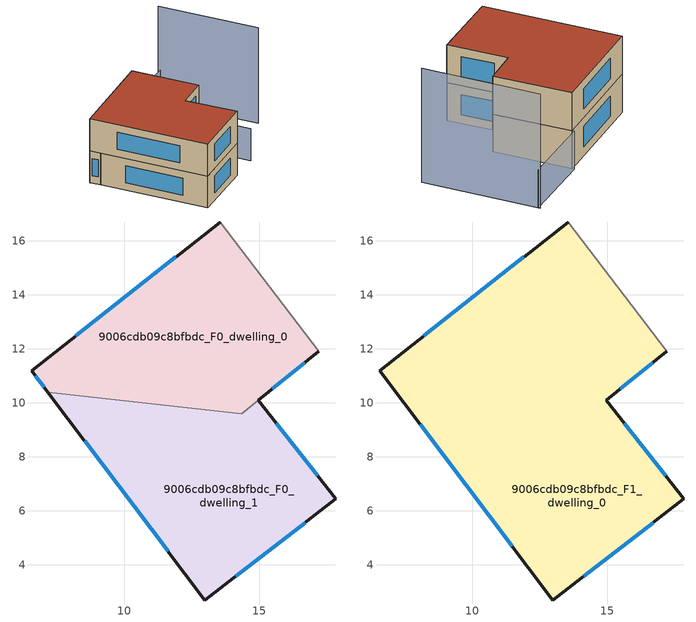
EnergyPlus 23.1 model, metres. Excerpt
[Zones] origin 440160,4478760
9006cdb09c8bfbdc_F0_dwelling_0
 floor ground (EU_floor_Construction): 13.56,16.69 17.21,11.92 14.35,9.6 7.17,10.4 6.57,11.2 13.55,16.7 z0
 wall outside (EU_wall_Construction): 13.55,16.7 6.57,11.2 7.17,10.4 / 14.97,10.1 17.21,11.92 z0:3
 wall adiabatic (EU_wall_Construction): 17.21,11.92 13.56,16.69 13.55,16.7 z0:3
 wall to 9006cdb09c8bfbdc_F0_dwelling_1 (EU_wall_Construction): 14.35,9.6 14.96,10.1 / 7.17,10.4 14.34,9.6 z0:3
 window (EU_Window_Construction): 6.71,11.01 7.03,10.58 / 11.92,15.41 8.2,12.48 / 15.49,10.53 16.68,11.49 z0.7:2.3
9006cdb09c8bfbdc_F0_dwelling_1
 floor ground (EU_floor_Construction): 14.96,10.1 17.84,6.44 12.99,2.7 7.17,10.4 14.34,9.6 z0
 wall outside (EU_wall_Construction): 7.17,10.4 12.99,2.7 17.84,6.44 14.96,10.1 z0:3
 window (EU_Window_Construction): 17.17,7.3 15.64,9.24 / 14.13,3.57 16.71,5.57 / 8.53,8.59 11.63,4.5 z0.7:2.3
9006cdb09c8bfbdc_F1_dwelling_0
 floor to 9006cdb09c8bfbdc_F0_dwelling_0 (EU_floor_Construction): 13.56,16.69 17.21,11.92 14.35,9.6 7.17,10.4 6.57,11.2 13.55,16.7 z3
 floor to 9006cdb09c8bfbdc_F0_dwelling_1 (EU_floor_Construction): 14.96,10.1 17.84,6.44 12.99,2.7 7.17,10.4 14.35,9.6 z3
 wall outside (EU_wall_Construction): 13.55,16.7 6.57,11.2 12.99,2.7 17.84,6.44 14.96,10.1 17.21,11.92 z3:6
 wall adiabatic (EU_wall_Construction): 17.21,11.92 13.55,16.7 z3:6
 window (EU_Window_Construction): 8.07,9.21 11.49,4.69 / 11.92,15.41 8.2,12.48 / 15.49,10.52 16.68,11.49 / 17.17,7.3 15.64,9.24 / 14.13,3.57 16.71,5.57 z3.7:5.3
 roof outside (EU_roof_Construction): 17.84,6.44 14.96,10.1 17.21,11.92 13.55,16.7 6.57,11.2 12.99,2.7 z6
shading: 23.62,13.38 18.2,20.6 z0:9; 20.03,8.1 13.45,16.84 / 13.45,16.84 18.29,20.48 z0:3
[Building]
EU S2 Campaign: North Axis=0; Terrain=City; Solar Distribution=FullExterior
[Site:Location]
Madrid: Latitude=40.5; Longitude=-3.5; Time Zone=1; Elevation=609
[SizingPeriod:WeatherFileDays]
AnnualSizingPeriod: Begin Month=1; Begin Day of Month=1; End Month=12; End Day of Month=31; Day of Week for Start Day=Monday; Use Weather File Daylight Saving Period=No; Use Weather File Rain and Snow Indicators=No
[MATERIAL]
EU_InternalMass_Material: Roughness=MediumRough; Thickness=0.1; Conductivity=1; Density=1800; Specific Heat=900; Thermal Absorptance=0.9; Solar Absorptance=0.7; Visible Absorptance=0.7
[MATERIAL:NOMASS] Roughness=MediumRough; Thermal Absorptance=0.9; Solar Absorptance=0.7; Visible Absorptance=0.7
Name | Thermal Resistance
EU_wall_NoMass | 0.419739
EU_roof_NoMass | 0.352165
EU_floor_NoMass | 0.608284
[WINDOWMATERIAL:SIMPLEGLAZINGSYSTEM]
EU_Window_SimpleGlazing: UFactor=4.8352; Solar Heat Gain Coefficient=0.85; Visible Transmittance=0.85
[CONSTRUCTION]
EU_wall_Construction: EU_wall_NoMass
EU_roof_Construction: EU_roof_NoMass
EU_floor_Construction: EU_floor_NoMass
EU_InternalMass_Construction: EU_InternalMass_Material
EU_Window_Construction: EU_Window_SimpleGlazing
[ZONE] Type=1; Multiplier=1; Ceiling Height=autocalculate; Floor Area=autocalculate; Part of Total Floor Area=Yes
Name | Volume
9006cdb09c8bfbdc_F0_dwelling_0 | 122.116
9006cdb09c8bfbdc_F1_dwelling_0 | 246.142
9006cdb09c8bfbdc_F0_dwelling_1 | 124.027
[INTERNALMASS] Construction=EU_InternalMass_Construction
Name | Zone or ZoneList | Surface Area
9006cdb09c8bfbdc_F0_dwelling_0_EU_InternalMass | 9006cdb09c8bfbdc_F0_dwelling_0 | 40.708
9006cdb09c8bfbdc_F0_dwelling_1_EU_InternalMass | 9006cdb09c8bfbdc_F0_dwelling_1 | 41.3445
9006cdb09c8bfbdc_F1_dwelling_0_EU_InternalMass | 9006cdb09c8bfbdc_F1_dwelling_0 | 82.0506
[OTHEREQUIPMENT] Fuel Type=Electricity; Design Level Calculation Method=Watts/Area; Power per Zone Floor Area=1; Fraction Latent=0; Fraction Radiant=0; Fraction Lost=0; Carbon Dioxide Generation Rate=0; EndUse Subcategory=EU_Step8_InternalGains
Name | Zone or ZoneList or Space or SpaceList | Schedule
EU_Step8_InternalGain_9006cdb09c8bfbdc_F0_dwelling_0_f000 | 9006cdb09c8bfbdc_F0_dwelling_0 | EU_Step8_GainSchedule_9006cdb09c8bfbdc_F0_dwelling_0_f000
EU_Step8_InternalGain_9006cdb09c8bfbdc_F0_dwelling_1_f000 | 9006cdb09c8bfbdc_F0_dwelling_1 | EU_Step8_GainSchedule_9006cdb09c8bfbdc_F0_dwelling_1_f000
EU_Step8_InternalGain_9006cdb09c8bfbdc_F1_dwelling_0_f000 | 9006cdb09c8bfbdc_F1_dwelling_0 | EU_Step8_GainSchedule_9006cdb09c8bfbdc_F1_dwelling_0_f000
[ZONEVENTILATION:DESIGNFLOWRATE] Schedule=EU_AlwaysOn; Design Flow Rate Calculation Method=AirChanges/Hour; Air Changes per Hour=0.703302; Ventilation Type=Natural; Fan Pressure Rise=0; Fan Total Efficiency=1; Constant Term Coefficient=1; Temperature Term Coefficient=0; Velocity Term Coefficient=0; Velocity Squared Term Coefficient=0; Minimum Indoor Temperature=-100; Maximum Indoor Temperature=100; Delta Temperature=-100; Minimum Outdoor Temperature=-100; Maximum Outdoor Temperature=100; Maximum Wind Speed=40
Name | Zone or ZoneList or Space or SpaceList
EU_ConstantAir_9006cdb09c8bfbdc_F0_dwelling_0 | 9006cdb09c8bfbdc_F0_dwelling_0
EU_ConstantAir_9006cdb09c8bfbdc_F0_dwelling_1 | 9006cdb09c8bfbdc_F0_dwelling_1
EU_ConstantAir_9006cdb09c8bfbdc_F1_dwelling_0 | 9006cdb09c8bfbdc_F1_dwelling_0
[HVACTEMPLATE:THERMOSTAT] Constant Heating Setpoint=20; Constant Cooling Setpoint=50
EU_HeatOnly_9006cdb09c8bfbdc_F0_dwelling_0; EU_HeatOnly_9006cdb09c8bfbdc_F0_dwelling_1; EU_HeatOnly_9006cdb09c8bfbdc_F1_dwelling_0
[HVACTEMPLATE:ZONE:IDEALLOADSAIRSYSTEM] System Availability Schedule=EU_AlwaysOn; Maximum Heating Supply Air Temperature=50; Minimum Cooling Supply Air Temperature=13; Maximum Heating Supply Air Humidity Ratio=0.0156; Minimum Cooling Supply Air Humidity Ratio=0.0077; Heating Limit=NoLimit; Cooling Limit=NoLimit; Heating Availability Schedule=EU_AlwaysOn; Cooling Availability Schedule=EU_CoolingOff; Dehumidification Control Type=ConstantSensibleHeatRatio; Cooling Sensible Heat Ratio=0.7; Dehumidification Setpoint=60; Humidification Control Type=None; Humidification Setpoint=30; Outdoor Air Method=None; Outdoor Air Flow Rate per Person=0.00944; Outdoor Air Flow Rate per Zone Floor Area=0; Outdoor Air Flow Rate per Zone=0; Demand Controlled Ventilation Type=None; Outdoor Air Economizer Type=NoEconomizer; Heat Recovery Type=None; Sensible Heat Recovery Effectiveness=0.7; Latent Heat Recovery Effectiveness=0.65
Name | Template Thermostat
9006cdb09c8bfbdc_F0_dwelling_0 | EU_HeatOnly_9006cdb09c8bfbdc_F0_dwelling_0
9006cdb09c8bfbdc_F0_dwelling_1 | EU_HeatOnly_9006cdb09c8bfbdc_F0_dwelling_1
9006cdb09c8bfbdc_F1_dwelling_0 | EU_HeatOnly_9006cdb09c8bfbdc_F1_dwelling_0
[SIZING:ZONE] Zone Cooling Design Supply Air Temperature Input Method=SupplyAirTemperature; Zone Cooling Design Supply Air Temperature=13; Zone Heating Design Supply Air Temperature Input Method=SupplyAirTemperature; Zone Heating Design Supply Air Temperature=50; Zone Cooling Design Supply Air Humidity Ratio=0.008; Zone Heating Design Supply Air Humidity Ratio=0.008; Cooling Design Air Flow Method=DesignDay; Cooling Design Air Flow Rate=0; Cooling Minimum Air Flow per Zone Floor Area=0.000762; Cooling Minimum Air Flow=0; Cooling Minimum Air Flow Fraction=0.2; Heating Design Air Flow Method=DesignDay; Heating Design Air Flow Rate=0; Heating Maximum Air Flow per Zone Floor Area=0.002032; Heating Maximum Air Flow=0.141576; Heating Maximum Air Flow Fraction=0.3; Account for Dedicated Outdoor Air System=No; Dedicated Outdoor Air System Control Strategy=NeutralSupplyAir; Dedicated Outdoor Air Low Setpoint Temperature for Design=autosize; Dedicated Outdoor Air High Setpoint Temperature for Design=autosize; Zone Load Sizing Method=Sensible Load Only No Latent Load; Zone Latent Cooling Design Supply Air Humidity Ratio Input Method=HumidityRatioDifference; Zone Cooling Design Supply Air Humidity Ratio Difference=0.005; Zone Latent Heating Design Supply Air Humidity Ratio Input Method=HumidityRatioDifference; Zone Humidification Design Supply Air Humidity Ratio Difference=0.005
9006cdb09c8bfbdc_F0_dwelling_0; 9006cdb09c8bfbdc_F0_dwelling_1; 9006cdb09c8bfbdc_F1_dwelling_0
[SCHEDULE:CONSTANT]
Name | Hourly Value
EU_AlwaysOn | 1
EU_CoolingOff | 0
[SCHEDULE:FILE] Column Number=1; Rows to Skip at Top=0; Number of Hours of Data=8760; Column Separator=Comma; Interpolate to Timestep=No; Minutes per Item=60; Adjust Schedule for Daylight Savings=Yes
Name | File
EU_Step8_GainSchedule_9006cdb09c8bfbdc_F0_dwelling_0_f000 | ../../schedules/9006cdb09c8bfbdc/9006cdb09c8bfbdc_F0_dwelling_0_f000_gain.csv
EU_Step8_GainSchedule_9006cdb09c8bfbdc_F0_dwelling_1_f000 | ../../schedules/9006cdb09c8bfbdc/9006cdb09c8bfbdc_F0_dwelling_1_f000_gain.csv
EU_Step8_GainSchedule_9006cdb09c8bfbdc_F1_dwelling_0_f000 | ../../schedules/9006cdb09c8bfbdc/9006cdb09c8bfbdc_F1_dwelling_0_f000_gain.csv
